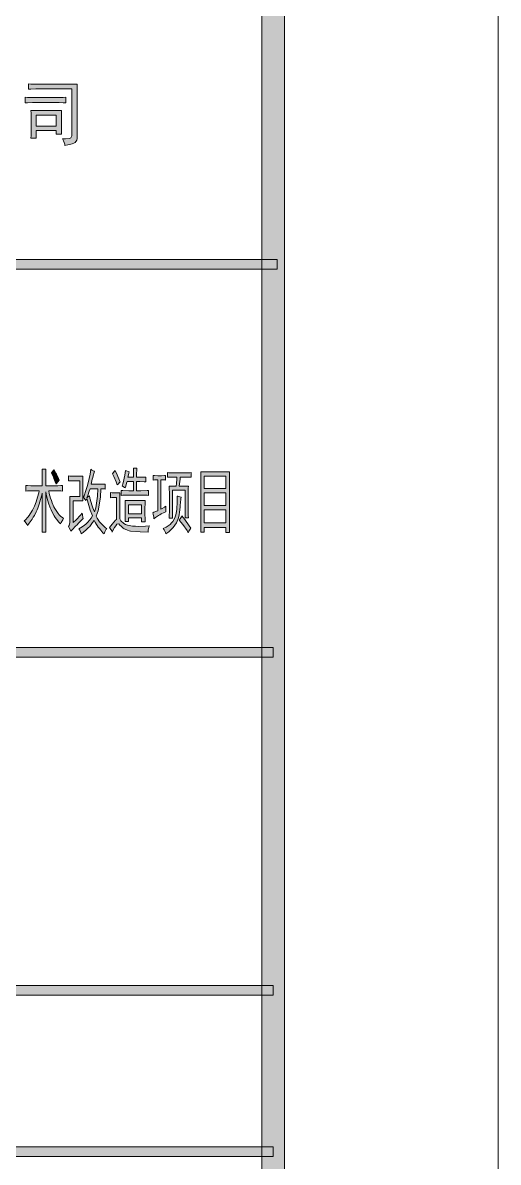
# Model space of a CAD drawing. Header units: millimetres. Extents: x 0 to 829, y 0 to 586.
# Drawn here: x 808.33 to 829.15, y 54.75 to 104.66 of the extents above; entities that cross this region are included whole.
import ezdxf

# ---------------------------------------------------------------- set-up
doc = ezdxf.new("R2010")
doc.units = ezdxf.units.MM

msp = doc.modelspace()

# ---------------------------------------------------------------- hatches: boundary and pattern name
h = msp.add_hatch(color=0)
h.dxf.hatch_style = 2
h.paths.add_polyline_path([(819.788528, 9.36625), (818.80075, 10.3505), (818.80075, 575.281778), (819.788528, 576.266028)])
h = msp.add_hatch(color=0)
h.dxf.hatch_style = 2
h.paths.add_polyline_path([(810.718611, 101.970417), (810.715083, 101.836361), (810.708028, 101.596472), (810.708028, 101.494167), (810.708028, 99.592694), (810.7045, 99.515083), (810.630417, 99.40925), (810.563389, 99.381028), (810.496361, 99.352806), (810.302333, 99.306944), (810.175333, 99.289306), (810.175333, 99.342222), (810.118889, 99.490389), (810.065972, 99.582111), (810.207083, 99.582111), (810.376417, 99.592694), (810.408167, 99.606806), (810.439917, 99.617389), (810.475194, 99.709111), (810.475194, 99.786722), (810.475194, 101.762278), (808.993528, 101.762278), (808.898278, 101.762278), (808.690139, 101.755222), (808.57725, 101.751694), (808.57725, 101.981), (808.690139, 101.973944), (808.891222, 101.970417), (808.982944, 101.970417)])
h = msp.add_hatch(color=0)
h.dxf.hatch_style = 2
h.paths.add_polyline_path([(809.840194, 101.384806), (809.91075, 101.384806), (810.097722, 101.391861), (810.217667, 101.395389), (810.217667, 101.151972), (810.104778, 101.159028), (809.921333, 101.166083), (809.850778, 101.166083), (808.855944, 101.166083), (808.753639, 101.166083), (808.5455, 101.159028), (808.436139, 101.151972), (808.436139, 101.395389), (808.5455, 101.391861), (808.753639, 101.384806), (808.855944, 101.384806)])
h = msp.add_hatch(color=0)
h.paths.add_polyline_path([(810.034222, 100.813306), (810.027167, 100.725111), (810.023639, 100.545194), (810.023639, 100.446417), (810.023639, 100.178306), (810.023639, 100.079528), (810.027167, 99.878444), (810.034222, 99.776139), (809.797861, 99.776139), (809.797861, 99.934889), (808.919444, 99.934889), (808.919444, 99.606806), (808.683083, 99.606806), (808.693667, 99.716167), (808.70425, 99.910194), (808.70425, 99.994861), (808.70425, 100.446417), (808.70425, 100.524028), (808.693667, 100.707472), (808.683083, 100.813306)])
h.paths.add_polyline_path([(809.797861, 100.128917), (809.797861, 100.61575), (808.919444, 100.61575), (808.919444, 100.128917)])
h = msp.add_hatch(color=0)
h.dxf.hatch_style = 2
h.paths.add_polyline_path([(770.131528, 93.870639), (770.131528, 94.293972), (819.471028, 94.293972), (819.471028, 93.870639)])
h = msp.add_hatch(color=0)
h.dxf.hatch_style = 2
h.paths.add_polyline_path([(809.187556, 84.384444), (809.187556, 84.617278), (809.187556, 84.761917), (809.184028, 85.005333), (809.1805, 85.104111), (809.346306, 85.104111), (809.342778, 84.99475), (809.33925, 84.751333), (809.33925, 84.617278), (809.33925, 84.384444), (809.801389, 84.384444), (809.861361, 84.384444), (809.998944, 84.3915), (810.073028, 84.395028), (810.073028, 84.151611), (810.002472, 84.158667), (809.871944, 84.165722), (809.808444, 84.165722), (809.473306, 84.165722), (809.494472, 84.049306), (809.550917, 83.837639), (809.586194, 83.738861), (809.621472, 83.640083), (809.699083, 83.463694), (809.741417, 83.386083), (809.787278, 83.304944), (809.882528, 83.167361), (809.931917, 83.110917), (809.984833, 83.054472), (810.080083, 82.969806), (810.122417, 82.945111), (810.080083, 82.885139), (810.009528, 82.768722), (809.984833, 82.715806), (809.917806, 82.782833), (809.804917, 82.920417), (809.755528, 82.987444), (809.709667, 83.058), (809.617944, 83.227333), (809.575611, 83.322583), (809.52975, 83.421361), (809.459194, 83.618917), (809.430972, 83.721222), (809.40275, 83.82), (809.356889, 84.017556), (809.33925, 84.116333), (809.33925, 82.775778), (809.33925, 82.684056), (809.342778, 82.472389), (809.346306, 82.348917), (809.1805, 82.348917), (809.184028, 82.472389), (809.187556, 82.684056), (809.187556, 82.775778), (809.187556, 84.056361), (809.166389, 83.964639), (809.113472, 83.774139), (809.08525, 83.678889), (809.0535, 83.580111), (808.99, 83.403722), (808.95825, 83.322583), (808.922972, 83.244972), (808.838306, 83.082694), (808.788917, 83.001556), (808.739528, 82.920417), (808.612528, 82.7405), (808.534917, 82.641722), (808.51375, 82.698167), (808.443194, 82.800472), (808.397333, 82.849861), (808.45025, 82.892194), (808.552556, 83.008611), (808.605472, 83.079167), (808.658389, 83.15325), (808.753639, 83.315528), (808.795972, 83.403722), (808.838306, 83.491917), (808.912389, 83.678889), (808.944139, 83.781194), (808.979417, 83.879972), (809.028806, 84.074), (809.046444, 84.165722), (808.739528, 84.165722), (808.683083, 84.165722), (808.541972, 84.158667), (808.464361, 84.151611), (808.464361, 84.395028), (808.541972, 84.3915), (808.679556, 84.384444), (808.732472, 84.384444)])
h = msp.add_hatch(color=0)
h.dxf.hatch_style = 2
h.paths.add_polyline_path([(809.699083, 85.079417), (809.727306, 85.030028), (809.78375, 84.93125), (809.808444, 84.885389), (809.833139, 84.836), (809.893111, 84.705472), (809.924861, 84.627861), (809.879, 84.571417), (809.811972, 84.48675), (809.794333, 84.458528), (809.755528, 84.553778), (809.695556, 84.705472), (809.674389, 84.761917), (809.649694, 84.818361), (809.603833, 84.906556), (809.582667, 84.945361)])
h = msp.add_hatch(color=0)
h.paths.add_polyline_path([(811.547639, 83.043889), (811.582917, 82.966278), (811.692278, 82.807528), (811.762833, 82.726389), (811.833389, 82.648778), (811.956861, 82.539417), (812.009778, 82.507667), (811.981556, 82.475917), (811.925111, 82.363028), (811.893361, 82.274833), (811.843972, 82.324222), (811.745194, 82.440639), (811.692278, 82.507667), (811.635833, 82.574694), (811.519417, 82.751083), (811.452389, 82.860444), (811.392417, 82.765194), (811.261889, 82.599389), (811.194861, 82.532361), (811.124306, 82.465333), (810.972611, 82.338333), (810.891472, 82.274833), (810.873833, 82.331278), (810.824444, 82.440639), (810.789167, 82.497083), (810.86325, 82.532361), (811.022, 82.641722), (811.106667, 82.715806), (811.187806, 82.789889), (811.325389, 82.966278), (811.378306, 83.068583), (811.350083, 83.142667), (811.290111, 83.319056), (811.254833, 83.421361), (811.223083, 83.523667), (811.159583, 83.72475), (811.131361, 83.823528), (811.096083, 83.738861), (811.057278, 83.781194), (811.000833, 83.848222), (810.976139, 83.872917), (811.014944, 83.947), (811.099611, 84.179833), (811.149, 84.342111), (811.198389, 84.504389), (811.279528, 84.885389), (811.314806, 85.104111), (811.357139, 85.065306), (811.438278, 85.022972), (811.473556, 85.019444), (811.452389, 84.955944), (811.413583, 84.818361), (811.395944, 84.744278), (811.374778, 84.666667), (811.3395, 84.5185), (811.321861, 84.444417), (811.685222, 84.444417), (811.762833, 84.444417), (811.893361, 84.451472), (811.94275, 84.458528), (811.94275, 84.236278), (811.907472, 84.243333), (811.812222, 84.250389), (811.75225, 84.250389), (811.731083, 83.879972), (811.628778, 83.276722)])
h.paths.add_polyline_path([(811.138417, 83.858806), (811.170167, 83.879972), (811.226611, 83.922306), (811.247778, 83.947), (811.272472, 83.841167), (811.328917, 83.643611), (811.357139, 83.548361), (811.388889, 83.456639), (811.441806, 83.301417), (811.4665, 83.237917), (811.526472, 83.421361), (811.600556, 83.925833), (811.614667, 84.250389), (811.276, 84.250389), (811.24425, 84.151611), (811.173694, 83.957583)])
h = msp.add_hatch(color=0)
h.dxf.hatch_style = 2
h.paths.add_polyline_path([(812.591861, 84.553778), (812.563639, 84.5185), (812.503667, 84.451472), (812.468389, 84.419722), (812.419, 84.55025), (812.316694, 84.793667), (812.263778, 84.906556), (812.292, 84.945361), (812.348444, 85.019444), (812.373139, 85.054722), (812.461333, 84.860694), (812.570694, 84.610222)])
h = msp.add_hatch(color=0)
h.dxf.hatch_style = 2
h.paths.add_polyline_path([(812.994028, 84.99475), (812.972861, 84.927722), (812.944639, 84.80425), (812.937583, 84.751333), (813.184528, 84.751333), (813.184528, 84.895972), (813.181, 85.097056), (813.177472, 85.1535), (813.325639, 85.1535), (813.322111, 85.09), (813.318583, 84.888917), (813.318583, 84.751333), (813.449111, 84.751333), (813.650194, 84.754861), (813.72075, 84.761917), (813.72075, 84.553778), (813.653722, 84.560833), (813.452639, 84.567889), (813.318583, 84.567889), (813.318583, 84.165722), (813.509083, 84.165722), (813.773667, 84.172778), (813.844222, 84.176306), (813.844222, 83.957583), (813.773667, 83.964639), (813.470278, 83.971694), (813.237444, 83.971694), (813.008139, 83.971694), (812.711806, 83.964639), (812.644778, 83.957583), (812.644778, 84.176306), (812.711806, 84.172778), (812.979917, 84.165722), (813.184528, 84.165722), (813.184528, 84.567889), (812.898778, 84.567889), (812.877611, 84.500861), (812.838806, 84.35975), (812.821167, 84.285667), (812.785889, 84.310361), (812.722389, 84.352694), (812.687111, 84.370333), (812.732972, 84.504389), (812.807056, 84.846583), (812.835278, 85.054722), (812.870556, 85.040611), (812.951694, 85.012389)])
h = msp.add_hatch(color=0)
h.dxf.hatch_style = 2
h.paths.add_polyline_path([(815.467, 84.945361), (815.523444, 84.945361), (815.643389, 84.952417), (815.699833, 84.955944), (815.699833, 84.751333), (815.643389, 84.754861), (815.523444, 84.761917), (815.467, 84.761917), (815.230639, 84.761917), (815.220056, 84.663139), (815.195361, 84.469111), (815.18125, 84.370333), (815.583417, 84.370333), (815.579889, 84.282139), (815.576361, 84.081056), (815.576361, 83.971694), (815.576361, 83.361389), (815.576361, 83.28025), (815.579889, 83.086222), (815.583417, 82.969806), (815.445833, 82.969806), (815.445833, 84.190417), (814.888444, 84.190417), (814.888444, 82.959222), (814.743806, 82.959222), (814.747333, 83.068583), (814.750861, 83.262611), (814.750861, 83.347278), (814.750861, 83.971694), (814.750861, 84.059889), (814.747333, 84.260972), (814.743806, 84.370333), (815.050722, 84.370333), (815.061306, 84.476167), (815.075417, 84.670194), (815.078944, 84.761917), (814.8955, 84.761917), (814.842583, 84.761917), (814.729694, 84.754861), (814.669722, 84.751333), (814.669722, 84.955944), (814.729694, 84.952417), (814.842583, 84.945361), (814.8955, 84.945361)])
h = msp.add_hatch(color=0)
h.paths.add_polyline_path([(817.389639, 84.99475), (817.386111, 84.818361), (817.382583, 84.483222), (817.382583, 84.324472), (817.382583, 82.89925), (817.382583, 82.807528), (817.386111, 82.525306), (817.389639, 82.338333), (817.227361, 82.338333), (817.227361, 82.557056), (816.278389, 82.557056), (816.278389, 82.348917), (816.123167, 82.348917), (816.126694, 82.514722), (816.130222, 82.775778), (816.130222, 82.874556), (816.130222, 84.324472), (816.130222, 84.525556), (816.126694, 84.860694), (816.123167, 84.99475)])
h.paths.add_polyline_path([(817.227361, 82.751083), (817.227361, 83.322583), (816.278389, 83.322583), (816.278389, 82.751083)])
h.paths.add_polyline_path([(817.227361, 83.520139), (817.227361, 84.066944), (816.278389, 84.066944), (816.278389, 83.520139)])
h.paths.add_polyline_path([(817.227361, 84.260972), (817.227361, 84.797194), (816.278389, 84.797194), (816.278389, 84.260972)])
h = msp.add_hatch(color=0)
h.dxf.hatch_style = 2
h.paths.add_polyline_path([(810.962028, 84.797194), (810.9585, 84.659611), (810.954972, 84.377389), (810.954972, 84.236278), (810.954972, 84.098694), (810.9585, 83.837639), (810.962028, 83.714167), (810.531639, 83.714167), (810.531639, 82.765194), (810.665694, 82.885139), (810.866778, 83.093278), (810.933806, 83.177944), (810.940861, 83.103861), (810.962028, 82.987444), (810.976139, 82.945111), (810.909111, 82.878083), (810.771528, 82.744028), (810.708028, 82.677), (810.641, 82.609972), (810.506944, 82.465333), (810.436389, 82.387722), (810.415222, 82.440639), (810.362306, 82.542944), (810.334083, 82.592333), (810.365833, 82.641722), (810.397583, 82.768722), (810.394056, 82.849861), (810.394056, 83.520139), (810.394056, 83.604806), (810.390528, 83.798833), (810.387, 83.908194), (810.824444, 83.908194), (810.824444, 84.603167), (810.584556, 84.603167), (810.521056, 84.603167), (810.394056, 84.596111), (810.327028, 84.592583), (810.327028, 84.811306), (810.394056, 84.80425), (810.521056, 84.797194), (810.584556, 84.797194)])
h = msp.add_hatch(color=0)
h.dxf.hatch_style = 2
h.paths.add_polyline_path([(814.595639, 83.237917), (814.528611, 83.209694), (814.398083, 83.146194), (814.341639, 83.110917), (814.281667, 83.079167), (814.151139, 82.987444), (814.077056, 82.934528), (814.07, 83.008611), (814.041778, 83.142667), (814.020611, 83.202639), (814.077056, 83.220278), (814.189944, 83.262611), (814.246389, 83.287306), (814.246389, 84.638444), (814.197, 84.638444), (814.094694, 84.634917), (814.041778, 84.627861), (814.041778, 84.836), (814.10175, 84.828944), (814.246389, 84.821889), (814.327528, 84.821889), (814.405139, 84.821889), (814.539194, 84.828944), (814.588583, 84.836), (814.588583, 84.627861), (814.549778, 84.634917), (814.447472, 84.638444), (814.383972, 84.638444), (814.383972, 83.361389), (814.433361, 83.379028), (814.542722, 83.439), (814.602694, 83.481333), (814.595639, 83.421361), (814.592111, 83.301417)])
h = msp.add_hatch(color=0)
h.dxf.hatch_style = 2
h.paths.add_polyline_path([(812.13325, 82.557056), (812.242611, 82.698167), (812.394306, 82.874556), (812.440167, 82.909833), (812.440167, 83.872917), (812.369611, 83.872917), (812.239083, 83.865861), (812.175583, 83.858806), (812.175583, 84.081056), (812.249667, 84.074), (812.454278, 84.066944), (812.584806, 84.066944), (812.581278, 83.950528), (812.57775, 83.770611), (812.57775, 83.703583), (812.57775, 82.934528), (812.627139, 82.849861), (812.754139, 82.726389), (812.835278, 82.691111), (812.916417, 82.655833), (813.131611, 82.609972), (813.265667, 82.606444), (813.399722, 82.599389), (813.710167, 82.609972), (813.886556, 82.631139), (813.858333, 82.567639), (813.826583, 82.430056), (813.823056, 82.348917), (813.470278, 82.363028), (813.054, 82.39125), (812.986972, 82.408889), (812.923472, 82.430056), (812.814111, 82.475917), (812.76825, 82.500611), (812.725917, 82.528833), (812.634194, 82.609972), (812.588333, 82.659361), (812.542472, 82.712278), (812.45075, 82.694639), (812.404889, 82.624083), (812.3555, 82.553528), (812.277889, 82.415944), (812.249667, 82.348917), (812.224972, 82.405361), (812.165, 82.507667)])
h = msp.add_hatch(color=0)
h.dxf.hatch_style = 2
h.paths.add_polyline_path([(815.262389, 83.8835), (815.255333, 83.812944), (815.241222, 83.640083), (815.230639, 83.544833), (815.223583, 83.446056), (815.198889, 83.227333), (815.177722, 83.103861), (815.156556, 82.983917), (815.064833, 82.761667), (814.99075, 82.659361), (814.916667, 82.560583), (814.722639, 82.366556), (814.602694, 82.274833), (814.585056, 82.338333), (814.528611, 82.45475), (814.486278, 82.507667), (814.606222, 82.564111), (814.789667, 82.684056), (814.849639, 82.751083), (814.909611, 82.818111), (814.997806, 82.976861), (815.0225, 83.068583), (815.050722, 83.160306), (815.082472, 83.357861), (815.086, 83.463694), (815.089528, 83.569528), (815.093056, 83.805889), (815.093056, 83.932889), (815.128333, 83.922306), (815.213, 83.897611)])
h = msp.add_hatch(color=0)
h.paths.add_polyline_path([(813.689, 83.738861), (813.685472, 83.615389), (813.681944, 83.379028), (813.681944, 83.262611), (813.681944, 83.146194), (813.685472, 82.916889), (813.689, 82.800472), (813.537306, 82.800472), (813.537306, 82.969806), (812.95875, 82.969806), (812.95875, 82.811056), (812.814111, 82.811056), (812.817639, 82.927472), (812.821167, 83.160306), (812.821167, 83.276722), (812.821167, 83.389611), (812.817639, 83.622444), (812.814111, 83.738861)])
h.paths.add_polyline_path([(813.537306, 83.15325), (813.537306, 83.544833), (812.95875, 83.544833), (812.95875, 83.15325)])
h = msp.add_hatch(color=0)
h.dxf.hatch_style = 2
h.paths.add_polyline_path([(815.297667, 83.068583), (815.424667, 82.902778), (815.622222, 82.631139), (815.692778, 82.521778), (815.6575, 82.482972), (815.597528, 82.387722), (815.576361, 82.324222), (815.534028, 82.415944), (815.343528, 82.691111), (815.188306, 82.874556), (815.223583, 82.927472), (815.280028, 83.02625)])
h = msp.add_hatch(color=0)
h.dxf.hatch_style = 2
h.paths.add_polyline_path([(769.958667, 76.877333), (769.958667, 77.300667), (819.294639, 77.300667), (819.294639, 76.877333)])
h = msp.add_hatch(color=0)
h.dxf.hatch_style = 2
h.paths.add_polyline_path([(819.294639, 62.491056), (819.294639, 62.064194), (769.958667, 62.064194), (769.958667, 62.491056)])
h = msp.add_hatch(color=0)
h.dxf.hatch_style = 2
h.paths.add_polyline_path([(819.294639, 55.421389), (819.294639, 54.998056), (769.958667, 54.998056), (769.958667, 55.421389)])

# ---------------------------------------------------------------- linework, layer by layer
at = {"color": 0, "lineweight": 0}
for points in [[(0, 0), (0, 585.632278), (829.154778, 585.632278), (829.154778, 0)], [(819.788528, 9.36625), (818.80075, 10.3505), (818.80075, 575.281778), (819.788528, 576.266028)], [(810.718611, 101.970417), (810.715083, 101.836361), (810.708028, 101.596472), (810.708028, 101.494167), (810.708028, 99.592694), (810.7045, 99.515083), (810.630417, 99.40925), (810.563389, 99.381028), (810.496361, 99.352806), (810.302333, 99.306944), (810.175333, 99.289306), (810.175333, 99.342222), (810.118889, 99.490389), (810.065972, 99.582111), (810.207083, 99.582111), (810.376417, 99.592694), (810.408167, 99.606806), (810.439917, 99.617389), (810.475194, 99.709111), (810.475194, 99.786722), (810.475194, 101.762278), (808.993528, 101.762278), (808.898278, 101.762278), (808.690139, 101.755222), (808.57725, 101.751694), (808.57725, 101.981), (808.690139, 101.973944), (808.891222, 101.970417), (808.982944, 101.970417)], [(809.840194, 101.384806), (809.91075, 101.384806), (810.097722, 101.391861), (810.217667, 101.395389), (810.217667, 101.151972), (810.104778, 101.159028), (809.921333, 101.166083), (809.850778, 101.166083), (808.855944, 101.166083), (808.753639, 101.166083), (808.5455, 101.159028), (808.436139, 101.151972), (808.436139, 101.395389), (808.5455, 101.391861), (808.753639, 101.384806), (808.855944, 101.384806)], [(810.034222, 100.813306), (810.027167, 100.725111), (810.023639, 100.545194), (810.023639, 100.446417), (810.023639, 100.178306), (810.023639, 100.079528), (810.027167, 99.878444), (810.034222, 99.776139), (809.797861, 99.776139), (809.797861, 99.934889), (808.919444, 99.934889), (808.919444, 99.606806), (808.683083, 99.606806), (808.693667, 99.716167), (808.70425, 99.910194), (808.70425, 99.994861), (808.70425, 100.446417), (808.70425, 100.524028), (808.693667, 100.707472), (808.683083, 100.813306)], [(809.797861, 100.128917), (809.797861, 100.61575), (808.919444, 100.61575), (808.919444, 100.128917)], [(770.131528, 93.870639), (770.131528, 94.293972), (819.471028, 94.293972), (819.471028, 93.870639)], [(809.187556, 84.384444), (809.187556, 84.617278), (809.187556, 84.761917), (809.184028, 85.005333), (809.1805, 85.104111), (809.346306, 85.104111), (809.342778, 84.99475), (809.33925, 84.751333), (809.33925, 84.617278), (809.33925, 84.384444), (809.801389, 84.384444), (809.861361, 84.384444), (809.998944, 84.3915), (810.073028, 84.395028), (810.073028, 84.151611), (810.002472, 84.158667), (809.871944, 84.165722), (809.808444, 84.165722), (809.473306, 84.165722), (809.494472, 84.049306), (809.550917, 83.837639), (809.586194, 83.738861), (809.621472, 83.640083), (809.699083, 83.463694), (809.741417, 83.386083), (809.787278, 83.304944), (809.882528, 83.167361), (809.931917, 83.110917), (809.984833, 83.054472), (810.080083, 82.969806), (810.122417, 82.945111), (810.080083, 82.885139), (810.009528, 82.768722), (809.984833, 82.715806), (809.917806, 82.782833), (809.804917, 82.920417), (809.755528, 82.987444), (809.709667, 83.058), (809.617944, 83.227333), (809.575611, 83.322583), (809.52975, 83.421361), (809.459194, 83.618917), (809.430972, 83.721222), (809.40275, 83.82), (809.356889, 84.017556), (809.33925, 84.116333), (809.33925, 82.775778), (809.33925, 82.684056), (809.342778, 82.472389), (809.346306, 82.348917), (809.1805, 82.348917), (809.184028, 82.472389), (809.187556, 82.684056), (809.187556, 82.775778), (809.187556, 84.056361), (809.166389, 83.964639), (809.113472, 83.774139), (809.08525, 83.678889), (809.0535, 83.580111), (808.99, 83.403722), (808.95825, 83.322583), (808.922972, 83.244972), (808.838306, 83.082694), (808.788917, 83.001556), (808.739528, 82.920417), (808.612528, 82.7405), (808.534917, 82.641722), (808.51375, 82.698167), (808.443194, 82.800472), (808.397333, 82.849861), (808.45025, 82.892194), (808.552556, 83.008611), (808.605472, 83.079167), (808.658389, 83.15325), (808.753639, 83.315528), (808.795972, 83.403722), (808.838306, 83.491917), (808.912389, 83.678889), (808.944139, 83.781194), (808.979417, 83.879972), (809.028806, 84.074), (809.046444, 84.165722), (808.739528, 84.165722), (808.683083, 84.165722), (808.541972, 84.158667), (808.464361, 84.151611), (808.464361, 84.395028), (808.541972, 84.3915), (808.679556, 84.384444), (808.732472, 84.384444)], [(809.699083, 85.079417), (809.727306, 85.030028), (809.78375, 84.93125), (809.808444, 84.885389), (809.833139, 84.836), (809.893111, 84.705472), (809.924861, 84.627861), (809.879, 84.571417), (809.811972, 84.48675), (809.794333, 84.458528), (809.755528, 84.553778), (809.695556, 84.705472), (809.674389, 84.761917), (809.649694, 84.818361), (809.603833, 84.906556), (809.582667, 84.945361)], [(811.547639, 83.043889), (811.582917, 82.966278), (811.692278, 82.807528), (811.762833, 82.726389), (811.833389, 82.648778), (811.956861, 82.539417), (812.009778, 82.507667), (811.981556, 82.475917), (811.925111, 82.363028), (811.893361, 82.274833), (811.843972, 82.324222), (811.745194, 82.440639), (811.692278, 82.507667), (811.635833, 82.574694), (811.519417, 82.751083), (811.452389, 82.860444), (811.392417, 82.765194), (811.261889, 82.599389), (811.194861, 82.532361), (811.124306, 82.465333), (810.972611, 82.338333), (810.891472, 82.274833), (810.873833, 82.331278), (810.824444, 82.440639), (810.789167, 82.497083), (810.86325, 82.532361), (811.022, 82.641722), (811.106667, 82.715806), (811.187806, 82.789889), (811.325389, 82.966278), (811.378306, 83.068583), (811.350083, 83.142667), (811.290111, 83.319056), (811.254833, 83.421361), (811.223083, 83.523667), (811.159583, 83.72475), (811.131361, 83.823528), (811.096083, 83.738861), (811.057278, 83.781194), (811.000833, 83.848222), (810.976139, 83.872917), (811.014944, 83.947), (811.099611, 84.179833), (811.149, 84.342111), (811.198389, 84.504389), (811.279528, 84.885389), (811.314806, 85.104111), (811.357139, 85.065306), (811.438278, 85.022972), (811.473556, 85.019444), (811.452389, 84.955944), (811.413583, 84.818361), (811.395944, 84.744278), (811.374778, 84.666667), (811.3395, 84.5185), (811.321861, 84.444417), (811.685222, 84.444417), (811.762833, 84.444417), (811.893361, 84.451472), (811.94275, 84.458528), (811.94275, 84.236278), (811.907472, 84.243333), (811.812222, 84.250389), (811.75225, 84.250389), (811.731083, 83.879972), (811.628778, 83.276722)], [(812.591861, 84.553778), (812.563639, 84.5185), (812.503667, 84.451472), (812.468389, 84.419722), (812.419, 84.55025), (812.316694, 84.793667), (812.263778, 84.906556), (812.292, 84.945361), (812.348444, 85.019444), (812.373139, 85.054722), (812.461333, 84.860694), (812.570694, 84.610222)], [(812.994028, 84.99475), (812.972861, 84.927722), (812.944639, 84.80425), (812.937583, 84.751333), (813.184528, 84.751333), (813.184528, 84.895972), (813.181, 85.097056), (813.177472, 85.1535), (813.325639, 85.1535), (813.322111, 85.09), (813.318583, 84.888917), (813.318583, 84.751333), (813.449111, 84.751333), (813.650194, 84.754861), (813.72075, 84.761917), (813.72075, 84.553778), (813.653722, 84.560833), (813.452639, 84.567889), (813.318583, 84.567889), (813.318583, 84.165722), (813.509083, 84.165722), (813.773667, 84.172778), (813.844222, 84.176306), (813.844222, 83.957583), (813.773667, 83.964639), (813.470278, 83.971694), (813.237444, 83.971694), (813.008139, 83.971694), (812.711806, 83.964639), (812.644778, 83.957583), (812.644778, 84.176306), (812.711806, 84.172778), (812.979917, 84.165722), (813.184528, 84.165722), (813.184528, 84.567889), (812.898778, 84.567889), (812.877611, 84.500861), (812.838806, 84.35975), (812.821167, 84.285667), (812.785889, 84.310361), (812.722389, 84.352694), (812.687111, 84.370333), (812.732972, 84.504389), (812.807056, 84.846583), (812.835278, 85.054722), (812.870556, 85.040611), (812.951694, 85.012389)], [(815.467, 84.945361), (815.523444, 84.945361), (815.643389, 84.952417), (815.699833, 84.955944), (815.699833, 84.751333), (815.643389, 84.754861), (815.523444, 84.761917), (815.467, 84.761917), (815.230639, 84.761917), (815.220056, 84.663139), (815.195361, 84.469111), (815.18125, 84.370333), (815.583417, 84.370333), (815.579889, 84.282139), (815.576361, 84.081056), (815.576361, 83.971694), (815.576361, 83.361389), (815.576361, 83.28025), (815.579889, 83.086222), (815.583417, 82.969806), (815.445833, 82.969806), (815.445833, 84.190417), (814.888444, 84.190417), (814.888444, 82.959222), (814.743806, 82.959222), (814.747333, 83.068583), (814.750861, 83.262611), (814.750861, 83.347278), (814.750861, 83.971694), (814.750861, 84.059889), (814.747333, 84.260972), (814.743806, 84.370333), (815.050722, 84.370333), (815.061306, 84.476167), (815.075417, 84.670194), (815.078944, 84.761917), (814.8955, 84.761917), (814.842583, 84.761917), (814.729694, 84.754861), (814.669722, 84.751333), (814.669722, 84.955944), (814.729694, 84.952417), (814.842583, 84.945361), (814.8955, 84.945361)], [(817.389639, 84.99475), (817.386111, 84.818361), (817.382583, 84.483222), (817.382583, 84.324472), (817.382583, 82.89925), (817.382583, 82.807528), (817.386111, 82.525306), (817.389639, 82.338333), (817.227361, 82.338333), (817.227361, 82.557056), (816.278389, 82.557056), (816.278389, 82.348917), (816.123167, 82.348917), (816.126694, 82.514722), (816.130222, 82.775778), (816.130222, 82.874556), (816.130222, 84.324472), (816.130222, 84.525556), (816.126694, 84.860694), (816.123167, 84.99475)], [(810.962028, 84.797194), (810.9585, 84.659611), (810.954972, 84.377389), (810.954972, 84.236278), (810.954972, 84.098694), (810.9585, 83.837639), (810.962028, 83.714167), (810.531639, 83.714167), (810.531639, 82.765194), (810.665694, 82.885139), (810.866778, 83.093278), (810.933806, 83.177944), (810.940861, 83.103861), (810.962028, 82.987444), (810.976139, 82.945111), (810.909111, 82.878083), (810.771528, 82.744028), (810.708028, 82.677), (810.641, 82.609972), (810.506944, 82.465333), (810.436389, 82.387722), (810.415222, 82.440639), (810.362306, 82.542944), (810.334083, 82.592333), (810.365833, 82.641722), (810.397583, 82.768722), (810.394056, 82.849861), (810.394056, 83.520139), (810.394056, 83.604806), (810.390528, 83.798833), (810.387, 83.908194), (810.824444, 83.908194), (810.824444, 84.603167), (810.584556, 84.603167), (810.521056, 84.603167), (810.394056, 84.596111), (810.327028, 84.592583), (810.327028, 84.811306), (810.394056, 84.80425), (810.521056, 84.797194), (810.584556, 84.797194)], [(814.595639, 83.237917), (814.528611, 83.209694), (814.398083, 83.146194), (814.341639, 83.110917), (814.281667, 83.079167), (814.151139, 82.987444), (814.077056, 82.934528), (814.07, 83.008611), (814.041778, 83.142667), (814.020611, 83.202639), (814.077056, 83.220278), (814.189944, 83.262611), (814.246389, 83.287306), (814.246389, 84.638444), (814.197, 84.638444), (814.094694, 84.634917), (814.041778, 84.627861), (814.041778, 84.836), (814.10175, 84.828944), (814.246389, 84.821889), (814.327528, 84.821889), (814.405139, 84.821889), (814.539194, 84.828944), (814.588583, 84.836), (814.588583, 84.627861), (814.549778, 84.634917), (814.447472, 84.638444), (814.383972, 84.638444), (814.383972, 83.361389), (814.433361, 83.379028), (814.542722, 83.439), (814.602694, 83.481333), (814.595639, 83.421361), (814.592111, 83.301417)], [(817.227361, 84.260972), (817.227361, 84.797194), (816.278389, 84.797194), (816.278389, 84.260972)], [(811.138417, 83.858806), (811.170167, 83.879972), (811.226611, 83.922306), (811.247778, 83.947), (811.272472, 83.841167), (811.328917, 83.643611), (811.357139, 83.548361), (811.388889, 83.456639), (811.441806, 83.301417), (811.4665, 83.237917), (811.526472, 83.421361), (811.600556, 83.925833), (811.614667, 84.250389), (811.276, 84.250389), (811.24425, 84.151611), (811.173694, 83.957583)], [(812.13325, 82.557056), (812.242611, 82.698167), (812.394306, 82.874556), (812.440167, 82.909833), (812.440167, 83.872917), (812.369611, 83.872917), (812.239083, 83.865861), (812.175583, 83.858806), (812.175583, 84.081056), (812.249667, 84.074), (812.454278, 84.066944), (812.584806, 84.066944), (812.581278, 83.950528), (812.57775, 83.770611), (812.57775, 83.703583), (812.57775, 82.934528), (812.627139, 82.849861), (812.754139, 82.726389), (812.835278, 82.691111), (812.916417, 82.655833), (813.131611, 82.609972), (813.265667, 82.606444), (813.399722, 82.599389), (813.710167, 82.609972), (813.886556, 82.631139), (813.858333, 82.567639), (813.826583, 82.430056), (813.823056, 82.348917), (813.470278, 82.363028), (813.054, 82.39125), (812.986972, 82.408889), (812.923472, 82.430056), (812.814111, 82.475917), (812.76825, 82.500611), (812.725917, 82.528833), (812.634194, 82.609972), (812.588333, 82.659361), (812.542472, 82.712278), (812.45075, 82.694639), (812.404889, 82.624083), (812.3555, 82.553528), (812.277889, 82.415944), (812.249667, 82.348917), (812.224972, 82.405361), (812.165, 82.507667)], [(815.262389, 83.8835), (815.255333, 83.812944), (815.241222, 83.640083), (815.230639, 83.544833), (815.223583, 83.446056), (815.198889, 83.227333), (815.177722, 83.103861), (815.156556, 82.983917), (815.064833, 82.761667), (814.99075, 82.659361), (814.916667, 82.560583), (814.722639, 82.366556), (814.602694, 82.274833), (814.585056, 82.338333), (814.528611, 82.45475), (814.486278, 82.507667), (814.606222, 82.564111), (814.789667, 82.684056), (814.849639, 82.751083), (814.909611, 82.818111), (814.997806, 82.976861), (815.0225, 83.068583), (815.050722, 83.160306), (815.082472, 83.357861), (815.086, 83.463694), (815.089528, 83.569528), (815.093056, 83.805889), (815.093056, 83.932889), (815.128333, 83.922306), (815.213, 83.897611)], [(817.227361, 83.520139), (817.227361, 84.066944), (816.278389, 84.066944), (816.278389, 83.520139)], [(813.689, 83.738861), (813.685472, 83.615389), (813.681944, 83.379028), (813.681944, 83.262611), (813.681944, 83.146194), (813.685472, 82.916889), (813.689, 82.800472), (813.537306, 82.800472), (813.537306, 82.969806), (812.95875, 82.969806), (812.95875, 82.811056), (812.814111, 82.811056), (812.817639, 82.927472), (812.821167, 83.160306), (812.821167, 83.276722), (812.821167, 83.389611), (812.817639, 83.622444), (812.814111, 83.738861)], [(813.537306, 83.15325), (813.537306, 83.544833), (812.95875, 83.544833), (812.95875, 83.15325)], [(815.297667, 83.068583), (815.424667, 82.902778), (815.622222, 82.631139), (815.692778, 82.521778), (815.6575, 82.482972), (815.597528, 82.387722), (815.576361, 82.324222), (815.534028, 82.415944), (815.343528, 82.691111), (815.188306, 82.874556), (815.223583, 82.927472), (815.280028, 83.02625)], [(817.227361, 82.751083), (817.227361, 83.322583), (816.278389, 83.322583), (816.278389, 82.751083)], [(769.958667, 76.877333), (769.958667, 77.300667), (819.294639, 77.300667), (819.294639, 76.877333)], [(819.294639, 62.491056), (819.294639, 62.064194), (769.958667, 62.064194), (769.958667, 62.491056)], [(819.294639, 55.421389), (819.294639, 54.998056), (769.958667, 54.998056), (769.958667, 55.421389)]]:
    msp.add_lwpolyline(points, close=True, dxfattribs=at)

doc.saveas('drawing.dxf')
